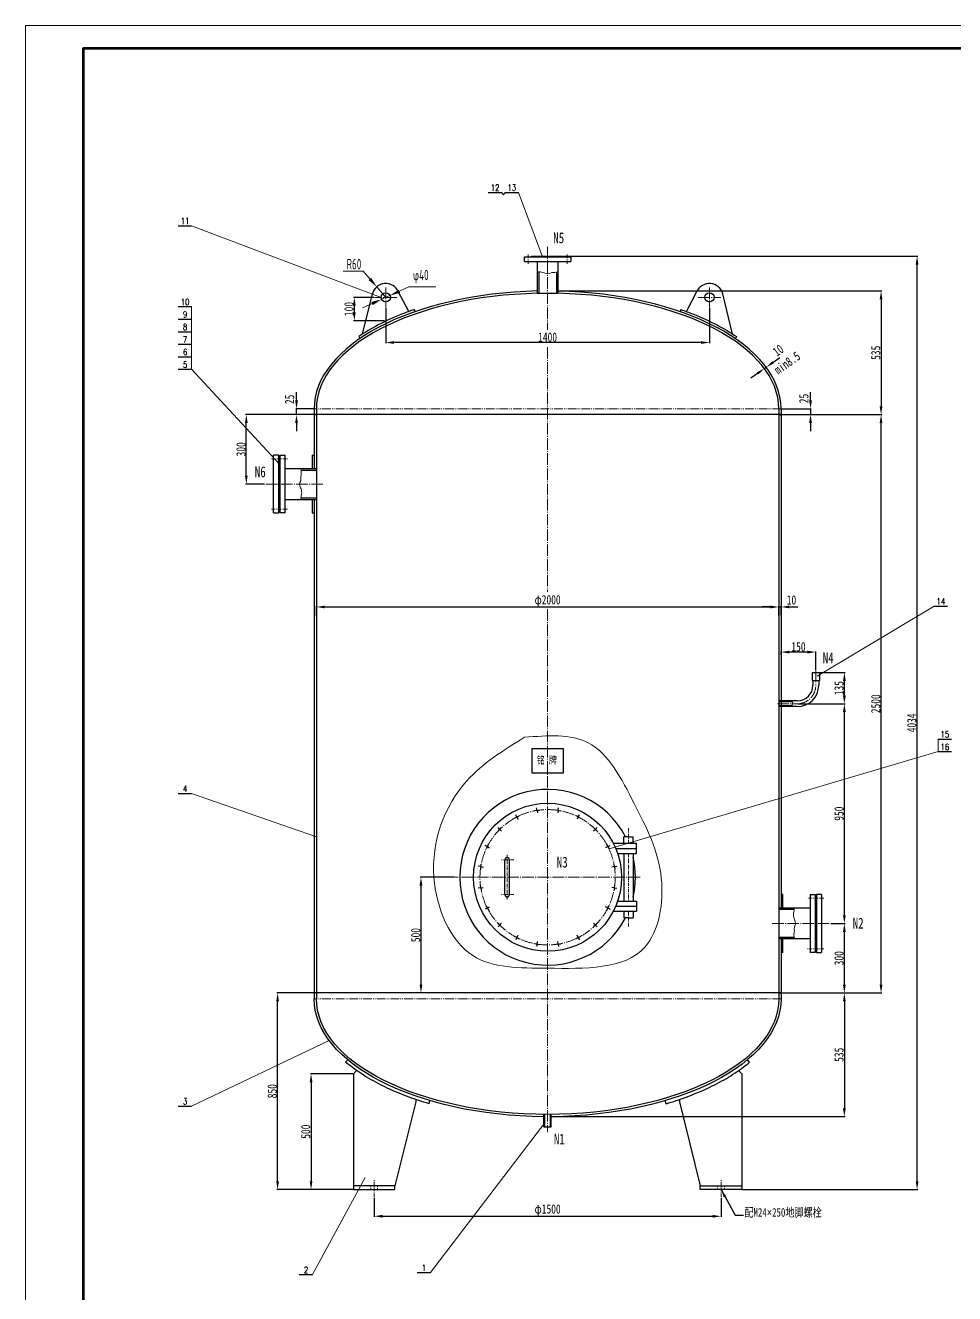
# Model space of a CAD drawing. Extents: x -6371 to 74603, y -1551 to 10836.
# Drawn here: x 32950 to 36970, y 1704 to 7187 of the extents above; entities that cross this region are included whole.
import ezdxf
from ezdxf.enums import TextEntityAlignment as Align

# ---------------------------------------------------------------- set-up
doc = ezdxf.new("R2010")
doc.units = 0
doc.header["$LTSCALE"] = 20
doc.header["$PDMODE"] = 1
for name, pattern in [('JXX-L', [2.95, 1.9, -0.25, 0.15, -0.25, 0.15, -0.25]), ('XX-S', [0.5, 0.3, -0.2]), ('ZXX-L', [3.28, 2.5, -0.3, 0.18, -0.3]), ('ZXX-S', [1.27, 0.75, -0.2, 0.12, -0.2])]:
    doc.linetypes.add(name, pattern=pattern)
doc.layers.get('Defpoints').update_dxf_attribs({"linetype": 'CONTINUOUS'})
for name, color, linetype, lineweight in [('A 粗实线', 1, 'CONTINUOUS', 25), ('B 细实线', 7, 'CONTINUOUS', 15), ('C 文 字', 2, 'CONTINUOUS', 20), ('D 短中心线', 3, 'ZXX-S', 18), ('E 长中心线', 3, 'ZXX-L', 15), ('F 短虚线', 6, 'XX-S', 20), ('I 长双点线', 3, 'JXX-L', 15), ('J 标注尺寸', 2, 'CONTINUOUS', 15)]:
    doc.layers.add(name, color=color, linetype=linetype, lineweight=lineweight)
doc.styles.add('HZTXT', font='SIMFANG.TTF', dxfattribs={"width": 0.75})
doc.styles.add('ROMANC', font='romanc', dxfattribs={"width": 0.7, "height": 6})
doc.styles.get("Standard").update_dxf_attribs({"font": 'isocp.shx', "width": 0.707, "bigfont": 'hztxt.shx'})
doc.dimstyles.new('通用标注4.0', dxfattribs={"dimtxt": 40, "dimasz": 36, "dimexe": 3, "dimexo": 3, "dimgap": 3, "dimtad": 1, "dimdec": 0, "dimzin": 0, "dimdsep": 46, "dimtxsty": 'HZTXT', "dimcen": 3, "dimadec": 0, "dimazin": 0, "dimtfac": 0.375, "dimtdec": 0, "dimtmove": 2, "dimatfit": 3, "dimfxl": 0, "dimtzin": 0, "dimarcsym": 0})

# ---------------------------------------------------------------- blocks, each defined once
blk = doc.blocks.new('*D234')
at = {"layer": 'Defpoints', "color": 0}
for p in [(34369.1, 2654.3), (34186.1, 2154.3), (34369.1, 2154.3)]:
    blk.add_point(p, dxfattribs=at)
at = {"layer": 'J 标注尺寸', "color": 0, "lineweight": -2}
for p, q in [((34366.1, 2654.3), (34183.1, 2654.3)), ((34186.1, 2618.3), (34186.1, 2190.3)), ((34366.1, 2154.3), (34183.1, 2154.3))]:
    blk.add_line(p, q, dxfattribs=at)
at = {"layer": 'J 标注尺寸', "color": 0}
for points in [[(34180.1, 2618.3), (34192.1, 2618.3), (34186.1, 2654.3)], [(34180.1, 2190.3), (34192.1, 2190.3), (34186.1, 2154.3)]]:
    blk.add_solid(points, dxfattribs=at)
at = {"layer": 'J 标注尺寸', "color": 0, "insert": (34163.1, 2404.3), "char_height": 40, "attachment_point": 5, "rotation": 90, "style": 'HZTXT'}
blk.add_mtext('500', dxfattribs=at)
blk = doc.blocks.new('*D235')
at = {"layer": 'Defpoints', "color": 0}
for p in [(34460.6, 6010.8), (34373.2, 5910.1), (34507.2, 5910.1)]:
    blk.add_point(p, dxfattribs=at)
at = {"layer": 'J 标注尺寸', "color": 0, "lineweight": -2}
for p, q in [((34457.6, 6010.8), (34370.2, 6010.8)), ((34373.2, 5974.8), (34373.2, 5946.1)), ((34504.2, 5910.1), (34370.2, 5910.1))]:
    blk.add_line(p, q, dxfattribs=at)
at = {"layer": 'J 标注尺寸', "color": 0}
for points in [[(34367.2, 5974.8), (34379.2, 5974.8), (34373.2, 6010.8)], [(34367.2, 5946.1), (34379.2, 5946.1), (34373.2, 5910.1)]]:
    blk.add_solid(points, dxfattribs=at)
at = {"layer": 'J 标注尺寸', "color": 0, "insert": (34350.2, 5960.5), "char_height": 40, "attachment_point": 5, "rotation": 90, "style": 'HZTXT'}
blk.add_mtext('100', dxfattribs=at)
blk = doc.blocks.new('*D237')
at = {"layer": 'C 文 字', "color": 0, "lineweight": -2}
for p, q in [((36219.1, 4464.9), (36219.1, 4480.4)), ((36333.1, 4477.4), (36255.1, 4477.4)), ((36369.1, 4399.8), (36369.1, 4480.4))]:
    blk.add_line(p, q, dxfattribs=at)
at = {"layer": 'C 文 字', "color": 0}
for points in [[(36255.1, 4483.4), (36255.1, 4471.4), (36219.1, 4477.4)], [(36333.1, 4483.4), (36333.1, 4471.4), (36369.1, 4477.4)]]:
    blk.add_solid(points, dxfattribs=at)
at = {"layer": 'Defpoints', "color": 0}
for p in [(36219.1, 4477.4), (36219.1, 4461.9), (36369.1, 4396.8)]:
    blk.add_point(p, dxfattribs=at)
at = {"layer": 'C 文 字', "color": 0, "insert": (36294.1, 4500.4), "char_height": 40, "attachment_point": 5, "style": 'HZTXT'}
blk.add_mtext('150', dxfattribs=at)
blk = doc.blocks.new('*D236')
at = {"layer": 'Defpoints', "color": 0}
for p in [(36385.1, 4389.1), (36492.5, 4389.1), (36289.1, 4254.1)]:
    blk.add_point(p, dxfattribs=at)
at = {"layer": 'J 标注尺寸', "color": 0, "lineweight": -2}
for p, q in [((36388.1, 4389.1), (36495.5, 4389.1)), ((36492.5, 4290.1), (36492.5, 4353.1)), ((36292.1, 4254.1), (36495.5, 4254.1))]:
    blk.add_line(p, q, dxfattribs=at)
at = {"layer": 'J 标注尺寸', "color": 0}
for points in [[(36486.5, 4353.1), (36498.5, 4353.1), (36492.5, 4389.1)], [(36486.5, 4290.1), (36498.5, 4290.1), (36492.5, 4254.1)]]:
    blk.add_solid(points, dxfattribs=at)
at = {"layer": 'J 标注尺寸', "color": 0, "insert": (36469.5, 4321.6), "char_height": 40, "attachment_point": 5, "rotation": 90, "style": 'HZTXT'}
blk.add_mtext('135', dxfattribs=at)
blk = doc.blocks.new('*D238')
at = {"layer": 'Defpoints', "color": 0}
for p in [(36209.1, 4672.5), (34209.1, 4630.5), (36209.1, 4630.5)]:
    blk.add_point(p, dxfattribs=at)
at = {"layer": 'J 标注尺寸', "color": 0, "lineweight": -2}
for p, q in [((34209.1, 4633.5), (34209.1, 4675.5)), ((34245.1, 4672.5), (36173.1, 4672.5)), ((36209.1, 4633.5), (36209.1, 4675.5))]:
    blk.add_line(p, q, dxfattribs=at)
at = {"layer": 'J 标注尺寸', "color": 0}
for points in [[(34245.1, 4678.5), (34245.1, 4666.5), (34209.1, 4672.5)], [(36173.1, 4678.5), (36173.1, 4666.5), (36209.1, 4672.5)]]:
    blk.add_solid(points, dxfattribs=at)
at = {"layer": 'J 标注尺寸', "color": 0, "insert": (35209.1, 4698.5), "char_height": 40, "attachment_point": 5, "style": 'HZTXT'}
blk.add_mtext('φ2000', dxfattribs=at)
blk = doc.blocks.new('*D239')
at = {"layer": 'Defpoints', "color": 0}
for p in [(36219.1, 4672.5), (36209.1, 4633.5), (36219.1, 4633.5)]:
    blk.add_point(p, dxfattribs=at)
at = {"layer": 'J 标注尺寸', "color": 0, "lineweight": -2}
for p, q in [((36173.1, 4672.5), (36137.1, 4672.5)), ((36209.1, 4636.5), (36209.1, 4675.5)), ((36209.1, 4672.5), (36219.1, 4672.5)), ((36219.1, 4636.5), (36219.1, 4675.5)), ((36255.1, 4672.5), (36291.1, 4672.5))]:
    blk.add_line(p, q, dxfattribs=at)
at = {"layer": 'J 标注尺寸', "color": 0}
for points in [[(36173.1, 4678.5), (36173.1, 4666.5), (36209.1, 4672.5)], [(36255.1, 4678.5), (36255.1, 4666.5), (36219.1, 4672.5)]]:
    blk.add_solid(points, dxfattribs=at)
at = {"layer": 'J 标注尺寸', "color": 0, "insert": (36263.9, 4702.5), "char_height": 40, "attachment_point": 5, "style": 'HZTXT'}
blk.add_mtext('10', dxfattribs=at)
blk = doc.blocks.new('*D240')
at = {"layer": 'Defpoints', "color": 0}
for p in [(34809.2, 3504.1), (34661.5, 3004.1), (34706.9, 3004.1)]:
    blk.add_point(p, dxfattribs=at)
at = {"layer": 'J 标注尺寸', "color": 0, "lineweight": -2}
for p, q in [((34806.2, 3504.1), (34658.5, 3504.1)), ((34661.5, 3468.1), (34661.5, 3040.1)), ((34703.9, 3004.1), (34658.5, 3004.1))]:
    blk.add_line(p, q, dxfattribs=at)
at = {"layer": 'J 标注尺寸', "color": 0}
for points in [[(34655.5, 3468.1), (34667.5, 3468.1), (34661.5, 3504.1)], [(34655.5, 3040.1), (34667.5, 3040.1), (34661.5, 3004.1)]]:
    blk.add_solid(points, dxfattribs=at)
at = {"layer": 'J 标注尺寸', "color": 0, "insert": (34638.5, 3254.1), "char_height": 40, "attachment_point": 5, "rotation": 90, "style": 'HZTXT'}
blk.add_mtext('500', dxfattribs=at)
blk = doc.blocks.new('*D241')
at = {"layer": 'Defpoints', "color": 0}
for p in [(36430.9, 3304.1), (36492.5, 3304.1), (36219.1, 3004.1)]:
    blk.add_point(p, dxfattribs=at)
at = {"layer": 'J 标注尺寸', "color": 0, "lineweight": -2}
for p, q in [((36433.9, 3304.1), (36495.5, 3304.1)), ((36492.5, 3040.1), (36492.5, 3268.1)), ((36222.1, 3004.1), (36495.5, 3004.1))]:
    blk.add_line(p, q, dxfattribs=at)
at = {"layer": 'J 标注尺寸', "color": 0}
for points in [[(36486.5, 3268.1), (36498.5, 3268.1), (36492.5, 3304.1)], [(36486.5, 3040.1), (36498.5, 3040.1), (36492.5, 3004.1)]]:
    blk.add_solid(points, dxfattribs=at)
at = {"layer": 'J 标注尺寸', "color": 0, "insert": (36469.5, 3154.1), "char_height": 40, "attachment_point": 5, "rotation": 90, "style": 'HZTXT'}
blk.add_mtext('300', dxfattribs=at)
blk = doc.blocks.new('*D242')
at = {"layer": 'Defpoints', "color": 0}
for p in [(36289.1, 4254.1), (36492.5, 4254.1), (36430.9, 3304.1)]:
    blk.add_point(p, dxfattribs=at)
at = {"layer": 'J 标注尺寸', "color": 0, "lineweight": -2}
for p, q in [((36292.1, 4254.1), (36495.5, 4254.1)), ((36492.5, 3340.1), (36492.5, 4218.1)), ((36433.9, 3304.1), (36495.5, 3304.1))]:
    blk.add_line(p, q, dxfattribs=at)
at = {"layer": 'J 标注尺寸', "color": 0}
for points in [[(36486.5, 4218.1), (36498.5, 4218.1), (36492.5, 4254.1)], [(36486.5, 3340.1), (36498.5, 3340.1), (36492.5, 3304.1)]]:
    blk.add_solid(points, dxfattribs=at)
at = {"layer": 'J 标注尺寸', "color": 0, "insert": (36469.5, 3779.1), "char_height": 40, "attachment_point": 5, "rotation": 90, "style": 'HZTXT'}
blk.add_mtext('950', dxfattribs=at)
blk = doc.blocks.new('*D243')
at = {"layer": 'Defpoints', "color": 0}
for p in [(33906.1, 5504.1), (34199.1, 5504.1), (33987.4, 5204.1)]:
    blk.add_point(p, dxfattribs=at)
at = {"layer": 'J 标注尺寸', "color": 0, "lineweight": -2}
for p, q in [((34196.1, 5504.1), (33903.1, 5504.1)), ((33906.1, 5240.1), (33906.1, 5468.1)), ((33984.4, 5204.1), (33903.1, 5204.1))]:
    blk.add_line(p, q, dxfattribs=at)
at = {"layer": 'J 标注尺寸', "color": 0}
for points in [[(33900.1, 5468.1), (33912.1, 5468.1), (33906.1, 5504.1)], [(33900.1, 5240.1), (33912.1, 5240.1), (33906.1, 5204.1)]]:
    blk.add_solid(points, dxfattribs=at)
at = {"layer": 'J 标注尺寸', "color": 0, "insert": (33883.1, 5354.1), "char_height": 40, "attachment_point": 5, "rotation": 90, "style": 'HZTXT'}
blk.add_mtext('300', dxfattribs=at)
blk = doc.blocks.new('*D244')
at = {"layer": 'Defpoints', "color": 0}
for p in [(34123.2, 5529.1), (34199.1, 5529.1), (34199.1, 5504.1)]:
    blk.add_point(p, dxfattribs=at)
at = {"layer": 'J 标注尺寸', "color": 0, "lineweight": -2}
for p, q in [((34123.2, 5565.1), (34123.2, 5601.1)), ((34196.1, 5529.1), (34120.2, 5529.1)), ((34196.1, 5504.1), (34120.2, 5504.1)), ((34123.2, 5504.1), (34123.2, 5529.1)), ((34123.2, 5468.1), (34123.2, 5432.1))]:
    blk.add_line(p, q, dxfattribs=at)
at = {"layer": 'J 标注尺寸', "color": 0}
for points in [[(34117.2, 5565.1), (34129.2, 5565.1), (34123.2, 5529.1)], [(34117.2, 5468.1), (34129.2, 5468.1), (34123.2, 5504.1)]]:
    blk.add_solid(points, dxfattribs=at)
at = {"layer": 'J 标注尺寸', "color": 0, "insert": (34093.2, 5570.1), "char_height": 40, "attachment_point": 5, "rotation": 90, "style": 'HZTXT'}
blk.add_mtext('25', dxfattribs=at)
blk = doc.blocks.new('*D245')
at = {"layer": 'Defpoints', "color": 0}
for p in [(34041.4, 3004.1), (34199.1, 3004.1), (34369.1, 2154.3)]:
    blk.add_point(p, dxfattribs=at)
at = {"layer": 'J 标注尺寸', "color": 0, "lineweight": -2}
for p, q in [((34196.1, 3004.1), (34038.4, 3004.1)), ((34041.4, 2190.3), (34041.4, 2968.1)), ((34366.1, 2154.3), (34038.4, 2154.3))]:
    blk.add_line(p, q, dxfattribs=at)
at = {"layer": 'J 标注尺寸', "color": 0}
for points in [[(34035.4, 2968.1), (34047.4, 2968.1), (34041.4, 3004.1)], [(34035.4, 2190.3), (34047.4, 2190.3), (34041.4, 2154.3)]]:
    blk.add_solid(points, dxfattribs=at)
at = {"layer": 'J 标注尺寸', "color": 0, "insert": (34018.4, 2579.2), "char_height": 40, "attachment_point": 5, "rotation": 90, "style": 'HZTXT'}
blk.add_mtext('850', dxfattribs=at)
blk = doc.blocks.new('*D246')
at = {"layer": 'Defpoints', "color": 0}
for p in [(34459.1, 2122), (35959.1, 2122), (35959.1, 2038.6)]:
    blk.add_point(p, dxfattribs=at)
at = {"layer": 'J 标注尺寸', "color": 0, "lineweight": -2}
for p, q in [((34459.1, 2119), (34459.1, 2035.6)), ((35959.1, 2119), (35959.1, 2035.6)), ((34495.1, 2038.6), (35923.1, 2038.6))]:
    blk.add_line(p, q, dxfattribs=at)
at = {"layer": 'J 标注尺寸', "color": 0}
for points in [[(34495.1, 2044.6), (34495.1, 2032.6), (34459.1, 2038.6)], [(35923.1, 2044.6), (35923.1, 2032.6), (35959.1, 2038.6)]]:
    blk.add_solid(points, dxfattribs=at)
at = {"layer": 'J 标注尺寸', "color": 0, "insert": (35209.1, 2064.6), "char_height": 40, "attachment_point": 5, "style": 'HZTXT'}
blk.add_mtext('φ1500', dxfattribs=at)
blk = doc.blocks.new('*D247')
at = {"layer": 'Defpoints', "color": 0}
for p in [(36219.1, 5504.1), (36651.3, 5504.1), (36219.1, 3004.1)]:
    blk.add_point(p, dxfattribs=at)
at = {"layer": 'J 标注尺寸', "color": 0, "lineweight": -2}
for p, q in [((36222.1, 5504.1), (36654.3, 5504.1)), ((36651.3, 3040.1), (36651.3, 5468.1)), ((36222.1, 3004.1), (36654.3, 3004.1))]:
    blk.add_line(p, q, dxfattribs=at)
at = {"layer": 'J 标注尺寸', "color": 0}
for points in [[(36645.3, 5468.1), (36657.3, 5468.1), (36651.3, 5504.1)], [(36645.3, 3040.1), (36657.3, 3040.1), (36651.3, 3004.1)]]:
    blk.add_solid(points, dxfattribs=at)
at = {"layer": 'J 标注尺寸', "color": 0, "insert": (36628.3, 4254.1), "char_height": 40, "attachment_point": 5, "rotation": 90, "style": 'HZTXT'}
blk.add_mtext('2500', dxfattribs=at)
blk = doc.blocks.new('*D248')
at = {"layer": 'Defpoints', "color": 0}
for p in [(36219.1, 3004.1), (35225.1, 2469.2), (36492.5, 2469.2)]:
    blk.add_point(p, dxfattribs=at)
at = {"layer": 'J 标注尺寸', "color": 0, "lineweight": -2}
for p, q in [((36222.1, 3004.1), (36495.5, 3004.1)), ((36492.5, 2968.1), (36492.5, 2505.2)), ((35228.1, 2469.2), (36495.5, 2469.2))]:
    blk.add_line(p, q, dxfattribs=at)
at = {"layer": 'J 标注尺寸', "color": 0}
for points in [[(36486.5, 2968.1), (36498.5, 2968.1), (36492.5, 3004.1)], [(36486.5, 2505.2), (36498.5, 2505.2), (36492.5, 2469.2)]]:
    blk.add_solid(points, dxfattribs=at)
at = {"layer": 'J 标注尺寸', "color": 0, "insert": (36469.5, 2736.7), "char_height": 40, "attachment_point": 5, "rotation": 90, "style": 'HZTXT'}
blk.add_mtext('535', dxfattribs=at)
blk = doc.blocks.new('*D249')
at = {"layer": 'Defpoints', "color": 0}
for p in [(35278.1, 6188.6), (36807.1, 6188.6), (36049.1, 2154.3)]:
    blk.add_point(p, dxfattribs=at)
at = {"layer": 'J 标注尺寸', "color": 0, "lineweight": -2}
for p, q in [((35281.1, 6188.6), (36810.1, 6188.6)), ((36807.1, 2190.3), (36807.1, 6152.6)), ((36052.1, 2154.3), (36810.1, 2154.3))]:
    blk.add_line(p, q, dxfattribs=at)
at = {"layer": 'J 标注尺寸', "color": 0}
for points in [[(36801.1, 6152.6), (36813.1, 6152.6), (36807.1, 6188.6)], [(36801.1, 2190.3), (36813.1, 2190.3), (36807.1, 2154.3)]]:
    blk.add_solid(points, dxfattribs=at)
at = {"layer": 'J 标注尺寸', "color": 0, "insert": (36784.1, 4171.5), "char_height": 40, "attachment_point": 5, "rotation": 90, "style": 'HZTXT'}
blk.add_mtext('4034', dxfattribs=at)
blk = doc.blocks.new('*D250')
at = {"layer": 'Defpoints', "color": 0}
for p in [(35253.6, 6038.6), (36219.1, 5504.1), (36651.3, 5504.1)]:
    blk.add_point(p, dxfattribs=at)
at = {"layer": 'J 标注尺寸', "color": 0, "lineweight": -2}
for p, q in [((35256.6, 6038.6), (36654.3, 6038.6)), ((36651.3, 6002.6), (36651.3, 5540.1)), ((36222.1, 5504.1), (36654.3, 5504.1))]:
    blk.add_line(p, q, dxfattribs=at)
at = {"layer": 'J 标注尺寸', "color": 0}
for points in [[(36645.3, 6002.6), (36657.3, 6002.6), (36651.3, 6038.6)], [(36645.3, 5540.1), (36657.3, 5540.1), (36651.3, 5504.1)]]:
    blk.add_solid(points, dxfattribs=at)
at = {"layer": 'J 标注尺寸', "color": 0, "insert": (36628.3, 5771.4), "char_height": 40, "attachment_point": 5, "rotation": 90, "style": 'HZTXT'}
blk.add_mtext('535', dxfattribs=at)
blk = doc.blocks.new('*D251')
at = {"layer": 'Defpoints', "color": 0}
for p in [(34509.1, 5968.4), (35909.1, 5968.4), (34509.1, 5815.7)]:
    blk.add_point(p, dxfattribs=at)
at = {"layer": 'J 标注尺寸', "color": 0, "lineweight": -2}
for p, q in [((34509.1, 5965.4), (34509.1, 5812.7)), ((35909.1, 5965.4), (35909.1, 5812.7)), ((35873.1, 5815.7), (34545.1, 5815.7))]:
    blk.add_line(p, q, dxfattribs=at)
at = {"layer": 'J 标注尺寸', "color": 0}
for points in [[(34545.1, 5821.7), (34545.1, 5809.7), (34509.1, 5815.7)], [(35873.1, 5821.7), (35873.1, 5809.7), (35909.1, 5815.7)]]:
    blk.add_solid(points, dxfattribs=at)
at = {"layer": 'J 标注尺寸', "color": 0, "insert": (35209.1, 5838.7), "char_height": 40, "attachment_point": 5, "style": 'HZTXT'}
blk.add_mtext('1400', dxfattribs=at)
blk = doc.blocks.new('*D295')
at = {"layer": 'Defpoints', "color": 0}
for p in [(36219.1, 5529.1), (36219.1, 5504.1), (36346.2, 5504.1), (43507.7, 198.2), (43899.2, 198.2), (43579.2, 38.2)]:
    blk.add_point(p, dxfattribs=at)
at = {"layer": 'J 标注尺寸', "color": 0, "lineweight": -2}
for p, q in [((36346.2, 5565.1), (36346.2, 5601.1)), ((36222.1, 5529.1), (36349.2, 5529.1)), ((36222.1, 5504.1), (36349.2, 5504.1)), ((36346.2, 5529.1), (36346.2, 5504.1)), ((36346.2, 5468.1), (36346.2, 5432.1)), ((43896.2, 198.2), (43504.7, 198.2)), ((43507.7, 74.2), (43507.7, 162.2)), ((43576.2, 38.2), (43504.7, 38.2))]:
    blk.add_line(p, q, dxfattribs=at)
at = {"layer": 'J 标注尺寸', "color": 0}
for points in [[(36340.2, 5565.1), (36352.2, 5565.1), (36346.2, 5529.1)], [(36340.2, 5468.1), (36352.2, 5468.1), (36346.2, 5504.1)], [(43501.7, 162.2), (43513.7, 162.2), (43507.7, 198.2)], [(43501.7, 74.2), (43513.7, 74.2), (43507.7, 38.2)]]:
    blk.add_solid(points, dxfattribs=at)
at = {"layer": 'J 标注尺寸', "color": 0, "char_height": 40, "attachment_point": 5, "rotation": 90, "style": 'HZTXT'}
for s, insert in [('25', (36317.7, 5573.6)), ('160', (43484.7, 118.2))]:
    blk.add_mtext(s, dxfattribs=dict(at, insert=insert))
blk = doc.blocks.new('*D296')
at = {"layer": 'Defpoints', "color": 0}
for p in [(36154.4, 5709), (36151.9, 5695.9), (36159.7, 5701.5)]:
    blk.add_point(p, dxfattribs=at)
at = {"layer": 'J 标注尺寸', "color": 0, "lineweight": -2}
for p, q in [((36150.1, 5698.4), (36144.8, 5705.9)), ((36146.5, 5703.4), (36154.4, 5709)), ((36158, 5704), (36152.6, 5711.4)), ((36183.7, 5729.9), (36213.1, 5750.7)), ((36117.2, 5682.5), (36087.9, 5661.7))]:
    blk.add_line(p, q, dxfattribs=at)
at = {"layer": 'J 标注尺寸', "color": 0}
for points in [[(36113.7, 5687.4), (36120.7, 5677.7), (36146.5, 5703.4)], [(36180.2, 5734.7), (36187.2, 5725), (36154.4, 5709)]]:
    blk.add_solid(points, dxfattribs=at)
at = {"layer": 'J 标注尺寸', "color": 0, "insert": (36225.7, 5754.6), "char_height": 40, "attachment_point": 5, "rotation": 35.4207, "style": 'HZTXT'}
blk.add_mtext('10\\Pmin8.5', dxfattribs=at)

msp = doc.modelspace()

# ---------------------------------------------------------------- linework, layer by layer
at = {"layer": 'A 粗实线'}
for p, q in [((34952.6, 6464.8), (35010.4, 6464.8)), ((35025, 6464.8), (35082.7, 6464.8)), ((33611.8, 6320.5), (33669.6, 6320.5)), ((35109.1, 6165.6), (35109.1, 6185.6)), ((35109.1, 6185.6), (35309.1, 6185.6)), ((35109.1, 6165.6), (35309.1, 6165.6)), ((35140.1, 6185.6), (35140.1, 6188.6)), ((35140.1, 6188.6), (35278.1, 6188.6)), ((35164.6, 6165.6), (35164.6, 6028.6)), ((35253.6, 6165.6), (35253.6, 6028.6)), ((35278.1, 6188.6), (35278.1, 6185.6)), ((35309.1, 6185.6), (35309.1, 6165.6)), ((35170.6, 6121.7), (35170.6, 6028.8)), ((35247.6, 6119.4), (35247.6, 6028.8)), ((34609, 5950.3), (34563.4, 6036.3)), ((35809.3, 5950.3), (35854.9, 6036.3)), ((34409.1, 5852.4), (34451.3, 6026.8)), ((35164.6, 6028.6), (35253.6, 6028.6)), ((36009.1, 5852.4), (35967, 6026.8)), ((33611.8, 5970.8), (33669.6, 5970.8)), ((34632.6, 5958.5), (34635.8, 5949)), ((35785.7, 5958.5), (35782.5, 5949)), ((33611.8, 5916.7), (33669.6, 5916.7)), ((33611.8, 5862.6), (33669.6, 5862.6)), ((34392.1, 5841.1), (34397.1, 5832.4)), ((36026.2, 5841.1), (36021.2, 5832.4)), ((33611.8, 5808.5), (33669.6, 5808.5)), ((33611.8, 5754.4), (33669.6, 5754.4)), ((33611.8, 5700.3), (33669.6, 5700.3)), ((34199.1, 5529.1), (34199.1, 5270.6)), ((36219.1, 5504.1), (34199.1, 5504.1)), ((34209.1, 5529.1), (34209.1, 2979.1)), ((36209.1, 5529.1), (36209.1, 2979.1)), ((36219.1, 5529.1), (36219.1, 3370.6)), ((34024.1, 5079.1), (34024.1, 5329.1)), ((34046.1, 5329.1), (34024.1, 5329.1)), ((34046.1, 5079.1), (34046.1, 5329.1)), ((34052.1, 5079.1), (34052.1, 5329.1)), ((34052.1, 5329.1), (34074.1, 5329.1)), ((34074.1, 5079.1), (34074.1, 5329.1)), ((34191.1, 5329.1), (34191.1, 5270.6)), ((34191.1, 5329.1), (34199.1, 5329.1)), ((34049.1, 5298.1), (34046.1, 5298.1)), ((34049.1, 5110.1), (34049.1, 5298.1)), ((34049.1, 5110.1), (34049.1, 5298.1)), ((34049.1, 5298.1), (34052.1, 5298.1)), ((34074.1, 5270.6), (34209.1, 5270.6)), ((34142.7, 5264.6), (34209.1, 5264.6)), ((34046.1, 5110.1), (34049.1, 5110.1)), ((34052.1, 5110.1), (34049.1, 5110.1)), ((34074.1, 5137.6), (34209.1, 5137.6)), ((34142.4, 5143.6), (34209.1, 5143.6)), ((34191.1, 5137.6), (34191.1, 5079.1)), ((34199.1, 5137.6), (34199.1, 2979.1)), ((34024.1, 5079.1), (34046.1, 5079.1)), ((34074.1, 5079.1), (34052.1, 5079.1)), ((34191.1, 5079.1), (34199.1, 5079.1)), ((36880.6, 4676.4), (36938.4, 4676.4)), ((36353.1, 4389.1), (36385.1, 4389.1)), ((36353.1, 4389.1), (36353.1, 4354.1)), ((36385.1, 4389.1), (36385.1, 4354.1)), ((36353.1, 4354.1), (36385.1, 4354.1)), ((36356.6, 4354.1), (36356.6, 4334.1)), ((36381.6, 4354.1), (36381.6, 4334.1)), ((36289.1, 4266.6), (36209.1, 4266.6)), ((36268.5, 4263.1), (36209.1, 4263.1)), ((36267.6, 4245.1), (36209.1, 4245.1)), ((36289.1, 4241.6), (36209.1, 4241.6)), ((36897.9, 4101.3), (36955.6, 4101.3)), ((36897.9, 4047.2), (36955.6, 4047.2)), ((33611.8, 3866.6), (33669.6, 3866.6)), ((35163.4, 3793), (35152.6, 3791.3)), ((35163.4, 3793), (35161.7, 3803.9)), ((35163.4, 3793), (35174.2, 3794.8)), ((35163.4, 3793), (35165.1, 3782.2)), ((35254.9, 3793), (35244.1, 3794.8)), ((35254.9, 3793), (35253.2, 3782.2)), ((35254.9, 3793), (35256.6, 3803.9)), ((35254.9, 3793), (35265.7, 3791.3)), ((35076.4, 3764.8), (35066.6, 3759.8)), ((35076.4, 3764.8), (35071.4, 3774.5)), ((35076.4, 3764.8), (35086.1, 3769.7)), ((35076.4, 3764.8), (35081.3, 3755)), ((35341.9, 3764.8), (35332.2, 3769.7)), ((35341.9, 3764.8), (35337, 3755)), ((35341.9, 3764.8), (35346.9, 3774.5)), ((35341.9, 3764.8), (35351.7, 3759.8)), ((35002.3, 3711), (34994.6, 3718.7)), ((35002.3, 3711), (34994.6, 3703.2)), ((35002.3, 3711), (35010.1, 3718.7)), ((35002.3, 3711), (35010.1, 3703.2)), ((35416, 3711), (35408.2, 3718.7)), ((35416, 3711), (35408.2, 3703.2)), ((35416, 3711), (35423.7, 3718.7)), ((35416, 3711), (35423.7, 3703.2)), ((35559.1, 3679), (35539.1, 3679)), ((35539.1, 3651.1), (35539.1, 3679)), ((35559.1, 3679), (35579.1, 3679)), ((35579.1, 3651.1), (35579.1, 3679)), ((34948.5, 3636.9), (34938.8, 3641.9)), ((34948.5, 3636.9), (34943.6, 3627.2)), ((34948.5, 3636.9), (34953.5, 3646.7)), ((34948.5, 3636.9), (34958.3, 3632)), ((35469.8, 3636.9), (35460, 3632)), ((35469.8, 3636.9), (35464.8, 3646.7)), ((35469.8, 3636.9), (35479.5, 3641.9)), ((35469.8, 3636.9), (35474.7, 3627.2)), ((35493.4, 3651.1), (35593.1, 3651.1)), ((35503.7, 3629.1), (35593.1, 3629.1)), ((35593.1, 3607.1), (35593.1, 3651.1)), ((35024.1, 3429.1), (35024.1, 3579.1)), ((35044.1, 3429.1), (35044.1, 3579.1)), ((35512.1, 3607.1), (35593.1, 3607.1)), ((35539.1, 3607.1), (35539.1, 3401.1)), ((35579.1, 3607.1), (35579.1, 3401.1)), ((34920.2, 3549.9), (34909.4, 3551.6)), ((34920.2, 3549.9), (34918.5, 3539.1)), ((34920.2, 3549.9), (34922, 3560.7)), ((34920.2, 3549.9), (34931.1, 3548.2)), ((35498, 3549.9), (35487.2, 3548.2)), ((35498, 3549.9), (35496.3, 3560.7)), ((35498, 3549.9), (35508.9, 3551.6)), ((35498, 3549.9), (35499.8, 3539.1)), ((34920.2, 3458.4), (34909.4, 3456.7)), ((34920.2, 3458.4), (34918.5, 3469.2)), ((34920.2, 3458.4), (34931.1, 3460.1)), ((34920.2, 3458.4), (34922, 3447.6)), ((35498, 3458.4), (35487.2, 3460.1)), ((35498, 3458.4), (35496.3, 3447.6)), ((35498, 3458.4), (35499.8, 3469.2)), ((35498, 3458.4), (35508.9, 3456.7)), ((35512.1, 3401.1), (35593.1, 3401.1)), ((35593.1, 3401.1), (35593.1, 3357.1)), ((36227.1, 3429.1), (36219.1, 3429.1)), ((36227.1, 3370.6), (36227.1, 3429.1)), ((36344.1, 3429.1), (36366.1, 3429.1)), ((36344.1, 3429.1), (36344.1, 3179.1)), ((36366.1, 3429.1), (36366.1, 3179.1)), ((36372.1, 3429.1), (36372.1, 3179.1)), ((36394.1, 3429.1), (36372.1, 3429.1)), ((36394.1, 3429.1), (36394.1, 3179.1)), ((34948.5, 3371.3), (34938.8, 3366.4)), ((34948.5, 3371.3), (34943.6, 3381.1)), ((34948.5, 3371.3), (34958.3, 3376.3)), ((34948.5, 3371.3), (34953.5, 3361.6)), ((35469.8, 3371.3), (35460, 3376.3)), ((35469.8, 3371.3), (35464.8, 3361.6)), ((35469.8, 3371.3), (35474.7, 3381.1)), ((35469.8, 3371.3), (35479.5, 3366.4)), ((35493.4, 3357.1), (35593.1, 3357.1)), ((35503.7, 3379.1), (35593.1, 3379.1)), ((35539.1, 3357.1), (35539.1, 3329.3)), ((35579.1, 3357.1), (35579.1, 3329.3)), ((36344.1, 3370.6), (36209.1, 3370.6)), ((36275.9, 3364.6), (36209.1, 3364.6)), ((36366.1, 3398.1), (36369.1, 3398.1)), ((36369.1, 3398.1), (36369.1, 3210.1)), ((36369.1, 3398.1), (36369.1, 3210.1)), ((36372.1, 3398.1), (36369.1, 3398.1)), ((35002.3, 3297.3), (34994.6, 3305.1)), ((35002.3, 3297.3), (34994.6, 3289.6)), ((35002.3, 3297.3), (35010.1, 3305.1)), ((35002.3, 3297.3), (35010.1, 3289.6)), ((35416, 3297.3), (35408.2, 3305.1)), ((35416, 3297.3), (35408.2, 3289.6)), ((35416, 3297.3), (35423.7, 3305.1)), ((35416, 3297.3), (35423.7, 3289.6)), ((35559.1, 3329.3), (35539.1, 3329.3)), ((35559.1, 3329.3), (35579.1, 3329.3)), ((35076.4, 3243.5), (35066.6, 3248.5)), ((35076.4, 3243.5), (35071.4, 3233.8)), ((35076.4, 3243.5), (35081.3, 3253.3)), ((35076.4, 3243.5), (35086.1, 3238.5)), ((35341.9, 3243.5), (35332.2, 3238.5)), ((35341.9, 3243.5), (35337, 3253.3)), ((35341.9, 3243.5), (35351.7, 3248.5)), ((35341.9, 3243.5), (35346.9, 3233.8)), ((36275.6, 3243.6), (36209.1, 3243.6)), ((36344.1, 3237.6), (36209.1, 3237.6)), ((36219.1, 3237.6), (36219.1, 2979.1)), ((36227.1, 3179.1), (36227.1, 3237.6)), ((35163.4, 3215.2), (35152.6, 3217)), ((35163.4, 3215.2), (35161.7, 3204.4)), ((35163.4, 3215.2), (35165.1, 3226.1)), ((35163.4, 3215.2), (35174.2, 3213.5)), ((35254.9, 3215.2), (35244.1, 3213.5)), ((35254.9, 3215.2), (35253.2, 3226.1)), ((35254.9, 3215.2), (35265.7, 3217)), ((35254.9, 3215.2), (35256.6, 3204.4)), ((36369.1, 3210.1), (36366.1, 3210.1)), ((36369.1, 3210.1), (36372.1, 3210.1)), ((36227.1, 3179.1), (36219.1, 3179.1)), ((36366.1, 3179.1), (36344.1, 3179.1)), ((36372.1, 3179.1), (36394.1, 3179.1)), ((36219.1, 3004.1), (34199.1, 3004.1)), ((34335.6, 2704.8), (34344.5, 2715.5)), ((36082.7, 2704.8), (36073.7, 2715.5)), ((34383.3, 2668.4), (34369.1, 2654.3)), ((34369.1, 2654.3), (34369.1, 2154.3)), ((36035, 2668.4), (36049.1, 2654.3)), ((36049.1, 2654.3), (36049.1, 2154.3)), ((34639.1, 2533.3), (34549.1, 2170.3)), ((34639.1, 2543.3), (34639.1, 2533.3)), ((34696.3, 2525.2), (34700.3, 2538.6)), ((35722, 2525.2), (35718, 2538.6)), ((35779.1, 2543.3), (35779.1, 2533.3)), ((35779.1, 2533.3), (35869.1, 2170.3)), ((33611.8, 2514.6), (33669.6, 2514.6)), ((35193.1, 2424.8), (35193.1, 2479.3)), ((35196.6, 2424.8), (35196.6, 2479.2)), ((35221.6, 2424.8), (35221.6, 2479.2)), ((35225.1, 2424.8), (35225.1, 2479.3)), ((35193.1, 2424.8), (35225.1, 2424.8)), ((34549.1, 2170.3), (34369.1, 2170.3)), ((34369.1, 2154.3), (34549.1, 2154.3)), ((34549.1, 2154.3), (34549.1, 2170.3)), ((35869.1, 2154.3), (35869.1, 2170.3)), ((35869.1, 2170.3), (36049.1, 2170.3)), ((36049.1, 2154.3), (35869.1, 2154.3)), ((34135, 1786.3), (34192.8, 1786.3)), ((34645.3, 1795.5), (34703, 1795.5))]:
    msp.add_line(p, q, dxfattribs=at)
at = {"layer": 'A 粗实线', "color": 5, "lineweight": 60}
msp.add_lwpolyline([(38790.4, -1123.3), (38790.4, 7086.7), (33200.4, 7086.7), (33200.4, -1123.3)], close=True, dxfattribs=at)
at = {"layer": 'A 粗实线'}
msp.add_lwpolyline([(35142.2, 4061.2), (35276.1, 4061.2), (35276.1, 3954.1), (35142.2, 3954.1)], close=True, dxfattribs=at)
for centre, radius in [((34509.1, 6010.8), 20), ((35909.1, 6010.8), 20), ((35209.1, 3504.1), 320)]:
    msp.add_circle(centre, radius, dxfattribs=at)
for centre, radius, start, end in [((34509.1, 6010.8), 60, 25.2293, 164.5053), ((35909.1, 6010.8), 60, 15.4947, 154.7707), ((36289.1, 4334.1), 92.5, 270, 0), ((36289.1, 4334.1), 67.5, 270, 0), ((35209.1, 3504.1), 380, 27.4004, 332.5996), ((35034.1, 3579.1), 10, 0, 180), ((35209.1, 3504.1), 380, 346.8264, 13.1736), ((35034.1, 3429.1), 10, 180, 0)]:
    msp.add_arc(centre, radius, start, end, dxfattribs=at)
for major_axis, ratio, start_param, end_param in [((-1010, 0), 0.50495, 4.756463, 6.283185), ((-1010, 0), 0.50495, 3.141593, 4.668315), ((-1000, 0), 0.5, 4.756904, 6.283185), ((-1000, 0), 0.5, 3.141593, 4.667874)]:
    msp.add_ellipse((35209.1, 5529.1), major_axis=major_axis, ratio=ratio, start_param=start_param, end_param=end_param, dxfattribs=at)
at = {"layer": 'A 粗实线', "extrusion": (0, 0, -1)}
for major_axis, ratio, start_param, end_param in [((-1010, 0), 0.50495, 4.728231, 6.283185), ((-1000, 0), 0.5, 3.141593, 6.283185), ((-1010, 0), 0.50495, 3.141593, 4.696547)]:
    msp.add_ellipse((35209.1, 2979.1), major_axis=major_axis, ratio=ratio, start_param=start_param, end_param=end_param, dxfattribs=at)
at = {"layer": 'A 粗实线'}
for points, knots in [([(34632.6, 5958.5), (34615, 5952.3), (34597.7, 5945.9), (34544, 5924.6), (34509.1, 5908.6), (34446.3, 5875.7), (34418.1, 5858.8), (34392.1, 5841.1)], [5.3159656, 5.3159656, 5.3159656, 5.3159656, 5.3791219, 5.3791219, 5.5172988, 5.5172988, 5.6454156, 5.6454156, 5.6454156, 5.6454156]), ([(35785.7, 5958.5), (35803.3, 5952.3), (35820.6, 5945.9), (35874.3, 5924.6), (35909.2, 5908.6), (35972, 5875.7), (36000.2, 5858.8), (36026.2, 5841.1)], [5.3159656, 5.3159656, 5.3159656, 5.3159656, 5.3791219, 5.3791219, 5.5172988, 5.5172988, 5.6454156, 5.6454156, 5.6454156, 5.6454156]), ([(34696.3, 2525.2), (34666.8, 2533.9), (34638.1, 2543.3), (34578.4, 2565.3), (34547.7, 2578), (34489.4, 2605.1), (34461.8, 2619.5), (34410, 2650), (34385.8, 2666), (34353.8, 2690), (34344.5, 2697.3), (34335.6, 2704.8)], [5.2404019, 5.2404019, 5.2404019, 5.2404019, 5.3410867, 5.3410867, 5.4573126, 5.4573126, 5.5735386, 5.5735386, 5.6897645, 5.6897645, 5.739942, 5.739942, 5.739942, 5.739942]), ([(35722, 2525.2), (35751.5, 2533.9), (35780.2, 2543.3), (35839.9, 2565.3), (35870.6, 2578), (35928.9, 2605.1), (35956.5, 2619.5), (36008.3, 2650), (36032.5, 2666), (36064.5, 2690), (36073.8, 2697.3), (36082.7, 2704.8)], [5.2404019, 5.2404019, 5.2404019, 5.2404019, 5.3410867, 5.3410867, 5.4573126, 5.4573126, 5.5735386, 5.5735386, 5.6897645, 5.6897645, 5.739942, 5.739942, 5.739942, 5.739942])]:
    msp.add_open_spline(points, degree=3, knots=knots, dxfattribs=at)
for points in [[(34209.1, 5504.1), (34199.1, 5511.1), (34199.1, 5497.1)], [(36209.1, 5504.1), (36219.1, 5511.1), (36219.1, 5497.1)], [(34209.1, 3004.1), (34199.1, 2997.1), (34199.1, 3011.1)], [(36209.1, 3004.1), (36219.1, 2997.1), (36219.1, 3011.1)]]:
    msp.add_solid(points, dxfattribs=at)
at = {"layer": 'B 细实线'}
for p, q in [((35010.4, 6464.8), (35017.7, 6454.6)), ((35025, 6464.8), (35017.7, 6454.6)), ((35186.7, 6185.6), (35082.7, 6464.8)), ((34489.1, 6010.8), (33669.6, 6320.5)), ((33669.6, 5916.7), (33669.6, 5970.8)), ((33669.6, 5862.6), (33669.6, 5916.7)), ((33669.6, 5808.5), (33669.6, 5862.6)), ((33669.6, 5754.4), (33669.6, 5808.5)), ((33669.6, 5700.3), (33669.6, 5754.4)), ((34049.1, 5289.5), (33669.6, 5700.3)), ((36374.6, 4372.7), (36880.6, 4676.4)), ((36897.9, 4047.2), (36897.9, 4101.3)), ((35474.7, 3627.2), (36897.9, 4047.2)), ((34209.1, 3679.4), (33669.6, 3866.6)), ((34265.1, 2797.9), (33669.6, 2514.6)), ((35196.6, 2442.1), (34703, 1795.5)), ((34419.4, 2206), (34192.8, 1786.3))]:
    msp.add_line(p, q, dxfattribs=at)
msp.add_lwpolyline([(38890.4, -1223.3), (38890.4, 7186.7), (32950.4, 7186.7), (32950.4, -1223.3)], close=True, dxfattribs=at)
for points in [[(35253.6, 6119.8, 0.031825), (35239.8, 6118.4, 0.097341), (35224.1, 6117.6, -0.270864), (35193.7, 6117.2, 0.089173), (35172.1, 6121.7, 0.040323), (35164.6, 6121.3, 0.007119)], [(34141.6, 5270.6, -0.092646), (34142.1, 5234.3, -0.097341), (34141.3, 5218.5, 0.270864), (34141, 5188.1, -0.089173), (34145.5, 5166.5, -0.074756), (34143.8, 5152.8, 0.125179), (34143, 5137.6)], [(36267, 4266.6, -0.051394), (36268.7, 4262.3, -0.074756), (36269.1, 4259.1, -0.089173), (36268.1, 4254.1, 0.089173), (36267, 4249.1, 0.074756), (36267.4, 4246, 0.051394), (36269.1, 4241.6)], [(36276.6, 3237.6, -0.092646), (36276.2, 3274, -0.097341), (36277, 3289.8, 0.270864), (36277.3, 3320.1, -0.089173), (36272.8, 3341.7, -0.074756), (36274.5, 3355.5, 0.125179), (36275.3, 3370.6)]]:
    msp.add_lwpolyline(points, format="xyb", dxfattribs=at)
msp.add_spline([(35109.5, 4109.3), (34859.9, 3920.9), (34717.5, 3504.1), (34885.6, 3165.7), (35209.1, 3110.7), (35629.9, 3202.3), (35700.9, 3500.2), (35582.5, 3825.3), (35384.4, 4085.5), (35109.5, 4109.3)], degree=3, dxfattribs=at)
at = {"layer": 'D 短中心线'}
for p, q in [((35124.6, 6195.6), (35124.6, 6155.6)), ((35293.6, 6195.6), (35293.6, 6155.6)), ((34014.3, 5313.6), (34085.1, 5313.6)), ((34014.9, 5094.6), (34085.1, 5094.6)), ((35559.1, 3651.1), (35559.1, 3719.5)), ((35063.4, 3579.1), (35009.7, 3579.1)), ((35034.1, 3601.3), (35034.1, 3406.5)), ((35559.1, 3607.1), (35559.1, 3401.1)), ((35063.4, 3429.1), (35009.7, 3429.1)), ((36403.4, 3413.6), (36333.1, 3413.6)), ((35559.1, 3357.1), (35559.1, 3288.8)), ((36404, 3194.6), (36333.1, 3194.6)), ((34459.1, 2122), (34459.1, 2198.1)), ((35959.1, 2122), (35959.1, 2198.1))]:
    msp.add_line(p, q, dxfattribs=at)
at = {"layer": 'E 长中心线'}
for p, q in [((35209.1, 6229.1), (35209.1, 5870.2)), ((34509.1, 6053.2), (34509.1, 5968.4)), ((35909.1, 6053.2), (35909.1, 5968.4)), ((34557.7, 6010.8), (34460.6, 6010.8)), ((35860.6, 6010.8), (35957.7, 6010.8)), ((35209.1, 5795.9), (35209.1, 4738.3)), ((34237.6, 5204.1), (33987.4, 5204.1)), ((35209.1, 4662.5), (35209.1, 2402.4)), ((36369.1, 4396.8), (36369.1, 4334.1)), ((36202.7, 4254.1), (36289.1, 4254.1)), ((35609, 3504.1), (34809.2, 3504.1)), ((36180.7, 3304.1), (36430.9, 3304.1))]:
    msp.add_line(p, q, dxfattribs=at)
msp.add_circle((35209.1, 3504.1), 292.5, dxfattribs=at)
msp.add_arc((36289.1, 4334.1), 80, 270, 0, dxfattribs=at)
at = {"layer": 'F 短虚线'}
for p, q in [((34444.1, 2154.3), (34444.1, 2170.3)), ((34474.1, 2154.3), (34474.1, 2170.3)), ((35944.1, 2154.3), (35944.1, 2170.3)), ((35974.1, 2154.3), (35974.1, 2170.3))]:
    msp.add_line(p, q, dxfattribs=at)
at = {"layer": 'I 长双点线'}
for p, q in [((36219.1, 5529.1), (34199.1, 5529.1)), ((36219.1, 2979.1), (34199.1, 2979.1))]:
    msp.add_line(p, q, dxfattribs=at)
at = {"layer": 'J 标注尺寸'}
for p, q in [((34411.4, 6124.6), (34325.3, 6124.6)), ((34440.7, 6090.4), (34411.4, 6124.6)), ((34509.1, 6010.8), (34470.1, 6056.3)), ((34568.4, 6037.5), (34609.4, 6056)), ((34609.4, 6056), (34726.1, 6056)), ((34449.9, 5984), (34408.9, 5965.5)), ((34490.9, 6002.5), (34527.4, 6019))]:
    msp.add_line(p, q, dxfattribs=at)
for points in [[(34446.4, 6095.3), (34435, 6085.5), (34470.1, 6056.3)], [(34565.3, 6044.3), (34571.5, 6030.7), (34527.4, 6019)], [(34446.8, 5990.9), (34453, 5977.2), (34490.9, 6002.5)]]:
    msp.add_solid(points, dxfattribs=at)

# ---------------------------------------------------------------- texts
at = {"layer": 'C 文 字', "style": 'ROMANC', "width": 0.8}
for s, p in [('12', (34982.1, 6485.1)), ('13', (35054.5, 6485.1)), ('11', (33641.3, 6340.9)), ('10', (33641.3, 5991.1)), ('9', (33641.3, 5937)), ('8', (33641.3, 5882.9)), ('7', (33641.3, 5828.8)), ('6', (33641.3, 5774.7)), ('5', (33641.3, 5720.6)), ('14', (36910.1, 4696.7)), ('15', (36927.4, 4121.6)), ('16', (36927.4, 4067.5)), ('4', (33641.3, 3886.9)), ('3', (33641.3, 2534.9)), ('2', (34164.5, 1806.6)), ('1', (34674.8, 1815.8))]:
    msp.add_text(s, height=27.1, dxfattribs=at).set_placement(p, align=Align.MIDDLE)
at = {"layer": 'C 文 字', "style": 'HZTXT', "width": 0.75}
msp.add_text('铭 牌', height=32.55, dxfattribs=at).set_placement((35205.8, 3994.4), align=Align.CENTER)
at = {"layer": 'C 文 字', "char_height": 46.8, "width": 748.8, "attachment_point": 1, "style": 'HZTXT'}
for s, insert in [('N5', (35233.2, 6291.8)), ('N6', (33942.4, 5280.2)), ('N4', (36398.8, 4475.8)), ('N3', (35248.2, 3592.9)), ('N2', (36528.3, 3328.9)), ('N1', (35236.2, 2396))]:
    msp.add_mtext(s, dxfattribs=dict(at, insert=insert))
at = {"layer": 'J 标注尺寸', "char_height": 45, "attachment_point": 5}
for s, insert, rotation in [('R60', (34371.4, 6154.7), 359.5932), ('φ40', (34660.6, 6100.4), 1)]:
    msp.add_mtext(s, dxfattribs=dict(at, insert=insert, rotation=rotation))
at = {"layer": 'J 标注尺寸', "insert": (36060.3, 2074.2), "char_height": 37.5, "attachment_point": 1, "style": 'HZTXT'}
msp.add_mtext('配M24{\\fArial|b0|i0|c0|p32;×}250地脚螺栓', dxfattribs=at)

# ---------------------------------------------------------------- dimensions: what is measured, and where the dimension line sits
at = {"layer": 'C 文 字'}
dim = msp.add_linear_dim(base=(36219.1, 4477.4), p1=(36369.1, 4396.8), p2=(36219.1, 4461.9), dimstyle='通用标注4.0', dxfattribs=at)
dim.commit()
dim.dimension.update_dxf_attribs({"geometry": '*D237', "text_midpoint": (36294.1, 4500.4)})
at = {"layer": 'J 标注尺寸'}
for base, p1, p2, picture, middle in [((36807.1, 6188.6), (36049.1, 2154.3), (35278.1, 6188.6), '*D249', (36784.1, 4171.5)), ((36651.2528, 5504.139), (35253.644, 6038.6437), (36219.144, 5504.139), '*D250', (36628.2528, 5771.3914)), ((33906.1, 5504.1), (33987.4, 5204.1), (34199.1, 5504.1), '*D243', (33883.1, 5354.1)), ((36651.3, 5504.1), (36219.1, 3004.1), (36219.1, 5504.1), '*D247', (36628.3, 4254.1)), ((36492.5, 4389.1), (36289.1, 4254.1), (36385.1, 4389.1), '*D236', (36469.5, 4321.6)), ((36492.5, 4254.1), (36430.9, 3304.1), (36289.1, 4254.1), '*D242', (36469.5, 3779.1)), ((34661.5, 3004.1), (34809.2, 3504.1), (34706.9, 3004.1), '*D240', (34638.5, 3254.1)), ((36492.5, 3304.1), (36219.1, 3004.1), (36430.9, 3304.1), '*D241', (36469.5, 3154.1)), ((34041.4, 3004.1), (34369.1, 2154.3), (34199.1, 3004.1), '*D245', (34018.4, 2579.2)), ((36492.5, 2469.2), (36219.1, 3004.1), (35225.1, 2469.2), '*D248', (36469.5, 2736.7))]:
    dim = msp.add_linear_dim(base=base, p1=p1, p2=p2, angle=90, dimstyle='通用标注4.0', dxfattribs=at)
    dim.commit()
    dim.dimension.update_dxf_attribs({"geometry": picture, "text_midpoint": middle})
for base, p1, p2, text, picture, middle in [((34373.2, 5910.1), (34460.6, 6010.8), (34507.2, 5910.1), '100', '*D235', (34350.2, 5960.5)), ((34186.1, 2154.3), (34369.1, 2654.3), (34369.1, 2154.3), '500', '*D234', (34163.1, 2404.3))]:
    dim = msp.add_linear_dim(base=base, p1=p1, p2=p2, angle=90, text=text, dimstyle='通用标注4.0', dxfattribs=at)
    dim.commit()
    dim.dimension.update_dxf_attribs({"geometry": picture, "text_midpoint": middle})
dim = msp.add_linear_dim(base=(34509.1, 5815.7), p1=(35909.1, 5968.4), p2=(34509.1, 5968.4), dimstyle='通用标注4.0', dxfattribs=at)
dim.commit()
dim.dimension.update_dxf_attribs({"geometry": '*D251', "text_midpoint": (35209.1, 5838.7)})
dim = msp.add_linear_dim(base=(36154.4, 5709), p1=(36151.9, 5695.9), p2=(36159.7, 5701.5), angle=35.4207, text='<>\\Pmin8.5', dimstyle='通用标注4.0', dxfattribs=at)
dim.commit()
dim.dimension.update_dxf_attribs({"geometry": '*D296', "text_midpoint": (36225.7, 5754.6), "dimtype": 161})
for base, p1, p2, picture, middle in [((34123.2, 5529.1), (34199.1, 5504.1), (34199.1, 5529.1), '*D244', (34093.2, 5570.1)), ((36346.2, 5504.1), (36219.1, 5529.1), (36219.1, 5504.1), '*D295', (36317.7, 5573.6))]:
    dim = msp.add_linear_dim(base=base, p1=p1, p2=p2, angle=90, dimstyle='通用标注4.0', dxfattribs=at)
    dim.commit()
    dim.dimension.update_dxf_attribs({"geometry": picture, "text_midpoint": middle, "dimtype": 160})
for base, p1, p2, picture, middle in [((36209.1, 4672.5), (34209.1, 4630.5), (36209.1, 4630.5), '*D238', (35209.1, 4698.5)), ((35959.1, 2038.6), (34459.1, 2122), (35959.1, 2122), '*D246', (35209.1, 2064.6))]:
    dim = msp.add_linear_dim(base=base, p1=p1, p2=p2, text='φ<>', dimstyle='通用标注4.0', dxfattribs=at)
    dim.commit()
    dim.dimension.update_dxf_attribs({"geometry": picture, "text_midpoint": middle})
dim = msp.add_linear_dim(base=(36219.1, 4672.5), p1=(36209.1, 4633.5), p2=(36219.1, 4633.5), dimstyle='通用标注4.0', dxfattribs=at)
dim.commit()
dim.dimension.update_dxf_attribs({"geometry": '*D239', "text_midpoint": (36263.9, 4702.5), "dimtype": 160})

# ---------------------------------------------------------------- leaders
at = {"layer": 'J 标注尺寸', "annotation_type": 0, "has_hookline": 1, "hookline_direction": 0, "text_width": 270.1}
msp.add_leader([(35959.1, 2154.3), (36020.6, 2042.9), (36056.6, 2042.9)], dimstyle='通用标注4.0', override={"dimgap": 3, "dimtad": 0}, dxfattribs=at)

doc.saveas('drawing.dxf')
